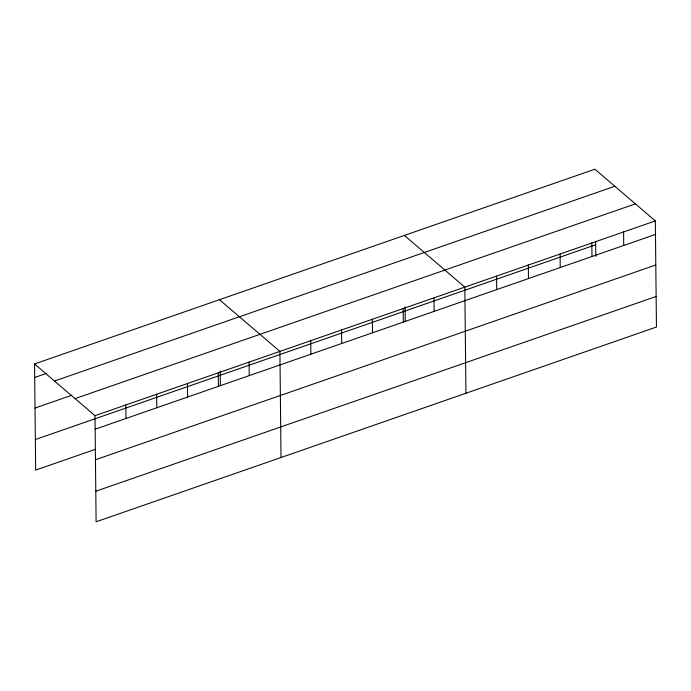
<?xml version="1.0" encoding="UTF-8"?>
<svg xmlns="http://www.w3.org/2000/svg" width="691" height="691" viewBox="0 0 691 691"><rect width="100%" height="100%" fill="white"/><g stroke="black" fill="none" stroke-linecap="round" stroke-linejoin="round"><path stroke-width="1.04" d="M34.55 363.967L594.891 169.209L655.336 220.913L656.45 327.033L96.109 521.791L95.004 415.671L34.55 363.967L35.664 470.087L95.306 449.349M34.688 377.476L46.625 373.33M54.503 381.026L614.835 186.268M35.008 408.036L71.795 395.252M75.051 398.612L635.392 203.854M95.004 415.671L655.336 220.913M35.345 439.528L595.677 244.769M95.142 429.189L655.483 234.43M95.462 459.748L655.802 264.99M95.79 491.232L656.13 296.474M404.373 235.424L464.827 287.136L465.933 393.257M219.462 299.695L279.915 351.399L281.021 457.52M623.584 231.951L623.731 245.469M595.651 241.617L595.797 256.361M591.833 242.99L591.971 256.499M560.081 254.02L560.22 267.538M528.33 265.059L528.468 278.577M496.579 276.098L496.717 289.615M434.008 297.847L434.147 311.356M405.125 306.787L405.272 321.522M403.19 308.557L403.328 322.075M372.371 319.268L372.509 332.786M341.553 329.978L341.691 343.496M310.734 340.689L310.872 354.207M249.097 362.11L249.235 375.628M220.213 371.058L220.36 385.794M218.278 372.829L218.416 386.338M187.46 383.54L187.598 397.049M156.641 394.25L156.779 407.768M125.822 404.961L125.961 418.478"/></g></svg>
